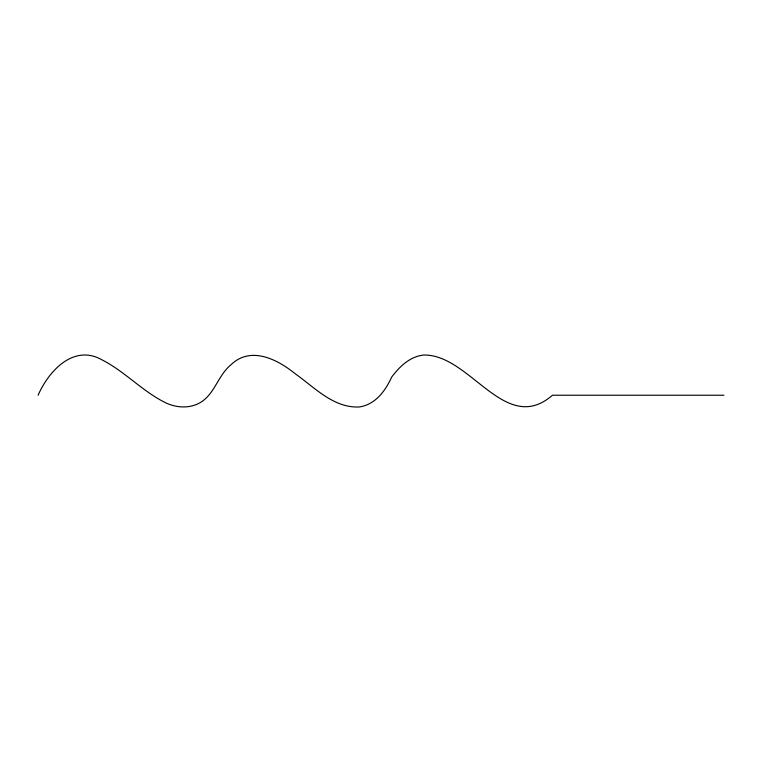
<?xml version="1.0" encoding="UTF-8"?>
<svg xmlns="http://www.w3.org/2000/svg" width="762" height="762" viewBox="0 0 762 762"><rect width="100%" height="100%" fill="white"/><g stroke="black" fill="none" stroke-linecap="round" stroke-linejoin="round"><path stroke-width="1.14" d="M38.1 395.23C48.778 370.837 73.885 343.51 102.394 360.074C125.511 371.923 143.151 392.116 166.688 403.269C176.936 407.765 188.652 408.499 198.834 403.393C214.655 395.126 217.541 375.714 230.981 364.76C250.736 345.624 277.568 359.426 295.275 373.799C314.735 387.572 333.775 408.365 359.569 406.956C375.58 404.336 385.391 390.858 391.716 377.028C399.707 366.455 410.013 356.368 423.863 355.044C470.497 354.282 505.282 436.216 552.45 395.23L723.9 395.23"/></g></svg>
